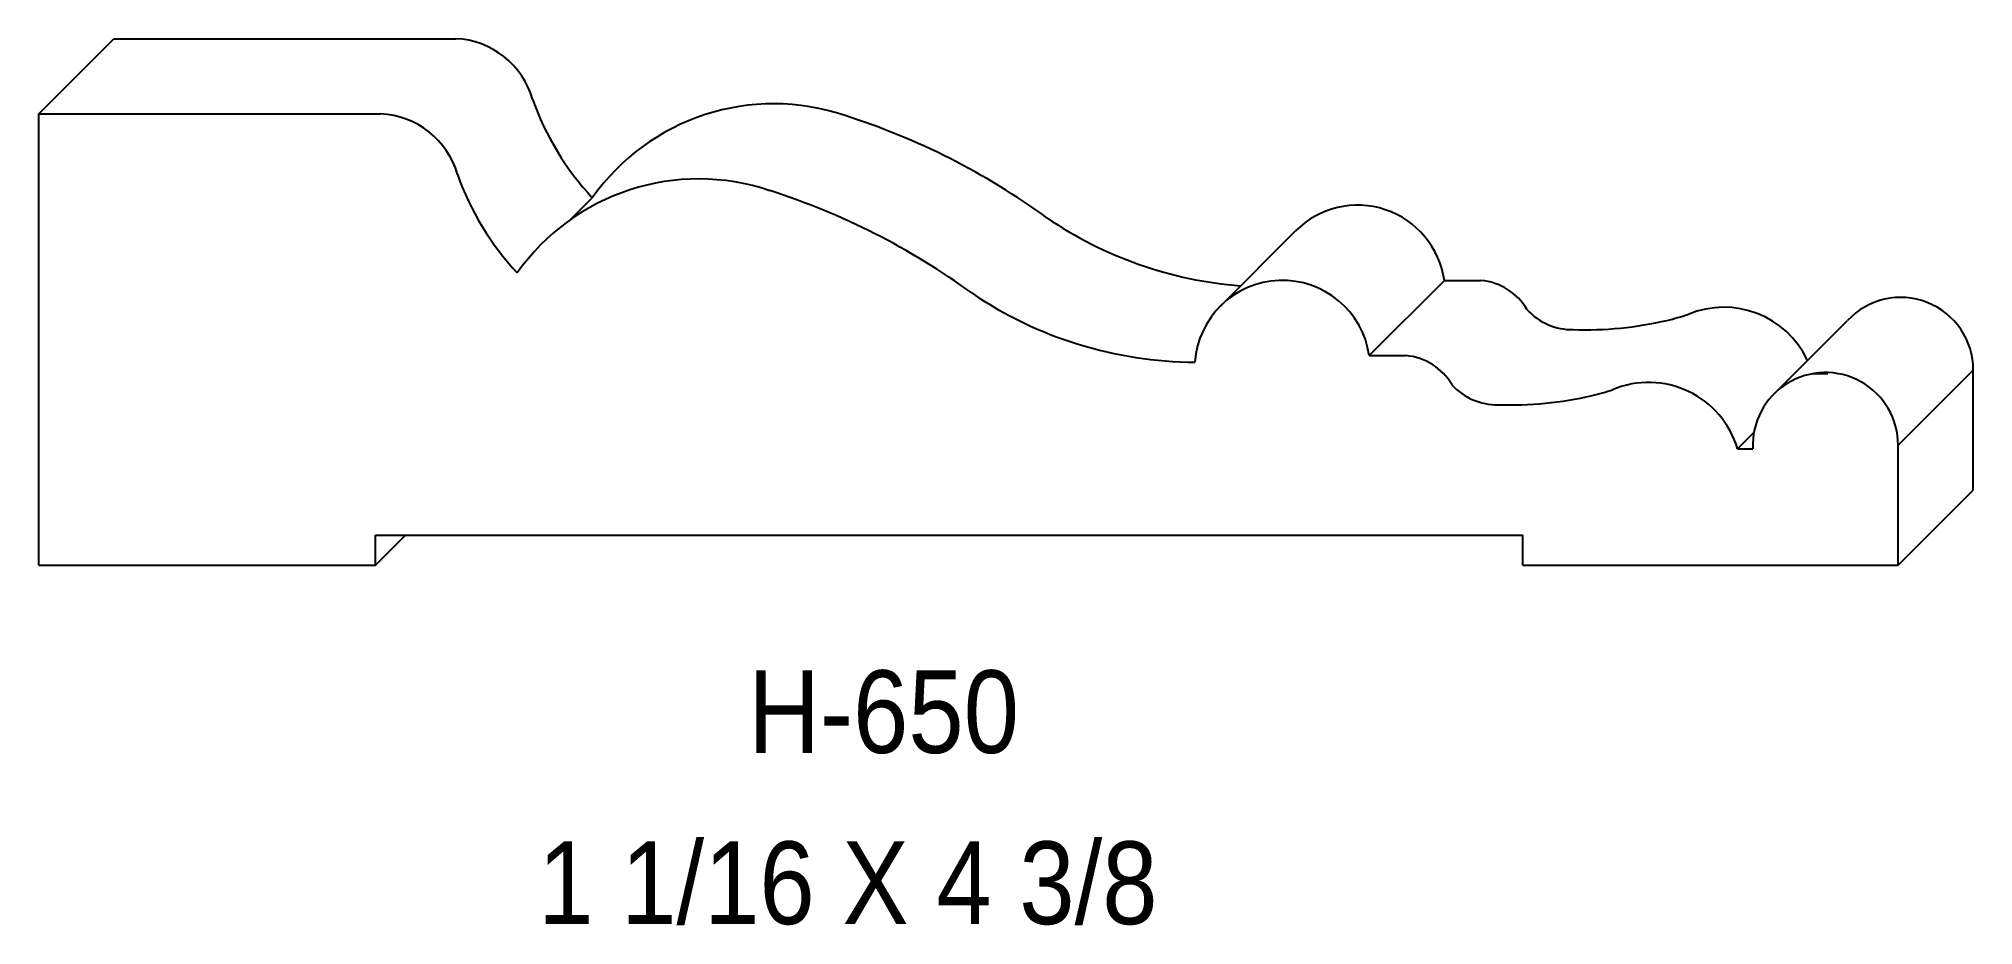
# Model space of a CAD drawing. Extents: x 85.68 to 90.23, y 154.28 to 156.37.
import ezdxf

# ---------------------------------------------------------------- set-up
doc = ezdxf.new("R2010")
doc.units = 0
doc.header["$LTSCALE"] = 5
doc.layers.add('PROFILE', color=7, linetype='CONTINUOUS')
doc.styles.add('TXT', font='TXT', dxfattribs={"height": 3.5})

msp = doc.modelspace()

# ---------------------------------------------------------------- linework, layer by layer
at = {"layer": 'PROFILE', "color": 1, "linetype": 'CONTINUOUS'}
for p, q in [((85.6838, 156.1886), (85.8605, 156.3654)), ((85.8605, 156.3654), (86.6646, 156.3654)), ((85.6838, 156.1886), (86.4879, 156.1886)), ((85.6838, 155.1269), (85.6838, 156.1886)), ((86.986, 155.9914), (86.9342, 155.9396)), ((88.4635, 155.7366), (88.6403, 155.9133)), ((88.8135, 155.62), (88.9902, 155.7968)), ((88.9902, 155.7968), (89.0763, 155.7968)), ((89.7614, 155.5256), (89.9382, 155.7024)), ((88.8135, 155.62), (88.8996, 155.62)), ((89.8567, 155.5777), (89.8925, 155.5777)), ((90.0577, 155.4091), (90.2344, 155.5858)), ((90.2344, 155.3036), (90.2344, 155.5858)), ((89.6799, 155.4009), (89.7183, 155.4393)), ((90.0576, 155.1269), (90.0576, 155.4091)), ((89.6799, 155.4009), (89.7158, 155.4009)), ((90.0576, 155.1269), (90.2344, 155.3036)), ((86.4762, 155.1269), (86.5469, 155.1976)), ((86.4762, 155.1269), (86.4762, 155.1976)), ((86.4762, 155.1976), (89.1749, 155.1976)), ((89.1749, 155.1269), (89.1749, 155.1976)), ((85.6838, 155.1269), (86.4762, 155.1269)), ((89.1749, 155.1269), (90.0576, 155.1269))]:
    msp.add_line(p, q, dxfattribs=at)
for centre, major_axis, start_param, end_param in [((86.6557, 156.1679), (0.1977, 0), 0.283052, 1.525812), ((87.4128, 155.6896), (0, 0.5227), -0.326921, 0.955243), ((86.479, 155.9911), (0, 0.1977), -1.287745, -0.044984), ((87.4681, 156.4422), (0, 0.66), -4.374014, -3.960592), ((87.0691, 154.5875), (0, 1.6771), -0.628506, -0.309995), ((87.2914, 156.2655), (0.66, 0), -2.803218, -2.389796), ((87.2361, 155.5128), (0, 0.5227), -0.326921, 0.955243), ((86.8923, 154.4108), (0, 1.6771), -0.628506, -0.309995), ((88.7861, 155.7675), (0, 0.2062), -1.42855, 0.785398), ((88.5858, 156.7267), (0.9456, 0), -2.166714, -1.649994), ((88.6093, 155.5908), (0.2062, 0), 0.142247, 3.075626), ((89.0645, 155.6581), (0, 0.1392), -1.044697, -0.084811), ((90.0634, 155.5858), (0.171, 0), 0, 2.39189), ((88.4091, 156.55), (0, 0.9456), -3.73751, -3.147432), ((89.291, 155.8245), (0.1434, 0), -2.403098, -1.557423), ((89.6475, 155.5153), (0, 0.2183), -1.127726, 0.393943), ((89.3196, 156.5447), (0, 0.864), -3.172497, -2.914126), ((89.3536, 156.3654), (0, 0.6817), -2.903502, -2.828375), ((88.8878, 155.4813), (0, 0.1392), -1.044697, -0.084811), ((89.8866, 155.4091), (0, 0.171), -1.570796, -4.664795), ((89.1142, 155.6478), (0, 0.1434), -3.973894, -3.128219), ((89.4707, 155.3386), (0, 0.2183), -1.280968, 0.393943), ((89.1428, 156.3679), (0.864, 0), -1.601701, -1.34333), ((89.1769, 156.1886), (0, 0.6817), -2.903502, -2.828375)]:
    msp.add_ellipse(centre, major_axis=major_axis, ratio=1, start_param=start_param, end_param=end_param, dxfattribs=at)

# ---------------------------------------------------------------- texts
at = {"layer": 'PROFILE', "color": 1, "linetype": 'CONTINUOUS', "style": 'TXT', "width": 0.9}
for s, height, p in [('  H-650', 0.19439, (87.2225, 154.6854)), ('1 1/16 X 4 3/8', 0.194395, (86.8587, 154.2829))]:
    msp.add_text(s, height=height, dxfattribs=at).set_placement(p)

doc.saveas('drawing.dxf')
